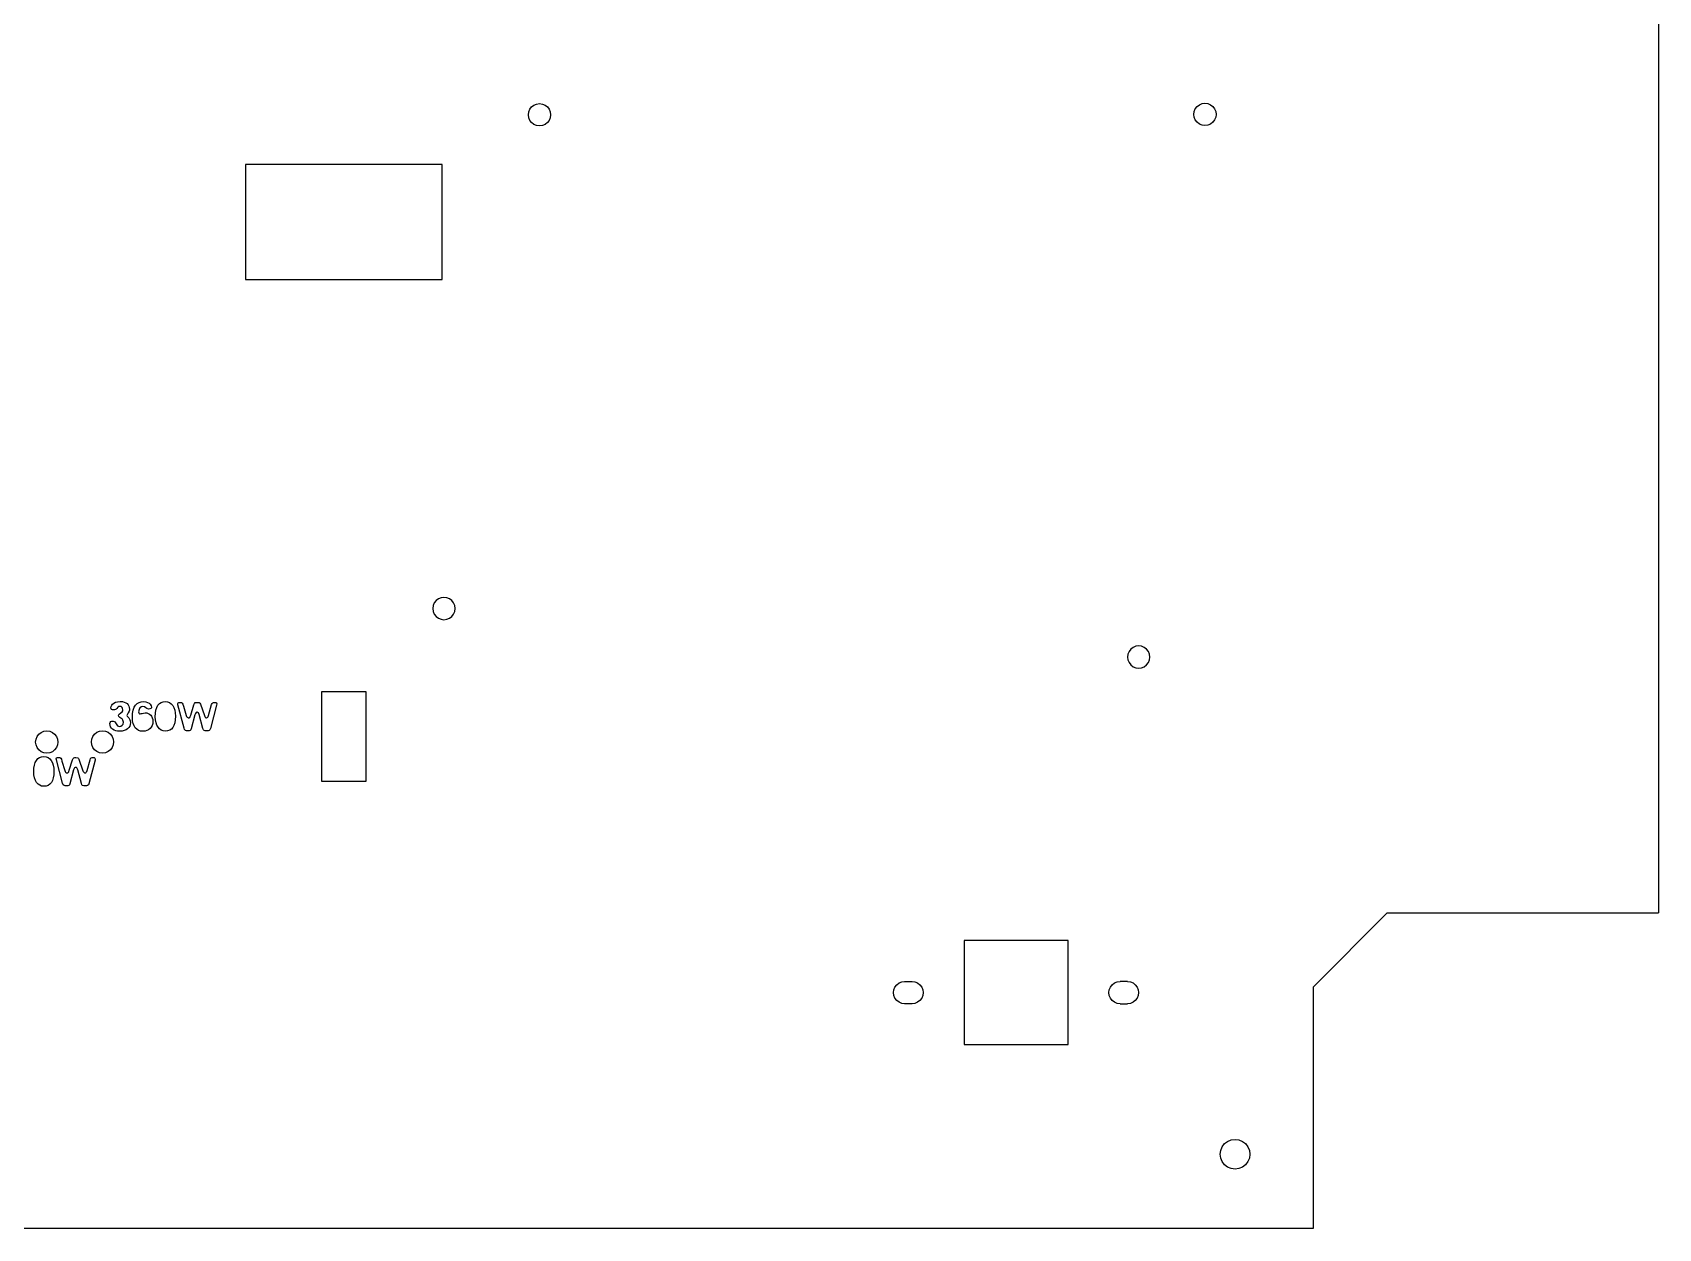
# Model space of a CAD drawing. Header units: metres. Extents: x 109 to 463, y 1313 to 1635.
# Drawn here: x 243.7 to 462.6, y 1312.8 to 1473.8 of the extents above; entities that cross this region are included whole.
import ezdxf

# ---------------------------------------------------------------- set-up
doc = ezdxf.new("R2010")
doc.units = ezdxf.units.M

msp = doc.modelspace()

# ---------------------------------------------------------------- linework, layer by layer
at = {"layer": 'COMPONENT6'}
for p, q in [((254.82, 1383.64, 0), (255.11, 1383.72, 0)), ((255.11, 1383.72, 0), (255.47, 1383.75, 0)), ((255.47, 1383.75, 0), (255.77, 1383.73, 0)), ((255.77, 1383.73, 0), (256.02, 1383.67, 0)), ((256.02, 1383.67, 0), (256.24, 1383.58, 0)), ((258, 1383.62, 0), (258.29, 1383.7, 0)), ((258.29, 1383.7, 0), (258.61, 1383.73, 0)), ((258.61, 1383.73, 0), (258.92, 1383.7, 0)), ((258.92, 1383.7, 0), (259.16, 1383.62, 0)), ((260.97, 1383.63, 0), (261.24, 1383.72, 0)), ((261.24, 1383.72, 0), (261.55, 1383.76, 0)), ((261.55, 1383.76, 0), (261.85, 1383.72, 0)), ((261.85, 1383.72, 0), (262.11, 1383.62, 0)), ((254.2, 1382.87, 0), (254.25, 1383.08, 0)), ((254.23, 1382.77, 0), (254.2, 1382.87, 0)), ((254.31, 1382.68, 0), (254.23, 1382.77, 0)), ((254.25, 1383.08, 0), (254.32, 1383.23, 0)), ((254.43, 1382.63, 0), (254.31, 1382.68, 0)), ((254.32, 1383.23, 0), (254.44, 1383.38, 0)), ((254.57, 1382.61, 0), (254.43, 1382.63, 0)), ((254.44, 1383.38, 0), (254.6, 1383.52, 0)), ((254.72, 1382.62, 0), (254.57, 1382.61, 0)), ((254.6, 1383.52, 0), (254.82, 1383.64, 0)), ((254.82, 1382.65, 0), (254.72, 1382.62, 0)), ((254.91, 1382.71, 0), (254.82, 1382.65, 0)), ((255.01, 1382.82, 0), (254.91, 1382.71, 0)), ((255.14, 1382.97, 0), (255.01, 1382.82, 0)), ((255.24, 1383.05, 0), (255.14, 1382.97, 0)), ((255.33, 1383.08, 0), (255.24, 1383.05, 0)), ((255.25, 1381.89, 0), (255.28, 1381.99, 0)), ((255.3, 1381.71, 0), (255.25, 1381.89, 0)), ((255.28, 1381.99, 0), (255.34, 1382.06, 0)), ((255.42, 1381.6, 0), (255.3, 1381.71, 0)), ((255.44, 1383.08, 0), (255.33, 1383.08, 0)), ((255.34, 1382.06, 0), (255.54, 1382.2, 0)), ((255.57, 1381.5, 0), (255.42, 1381.6, 0)), ((255.59, 1383.05, 0), (255.44, 1383.08, 0)), ((255.54, 1382.2, 0), (255.73, 1382.36, 0)), ((255.72, 1381.39, 0), (255.57, 1381.5, 0)), ((255.71, 1382.95, 0), (255.59, 1383.05, 0)), ((255.79, 1382.8, 0), (255.71, 1382.95, 0)), ((255.73, 1382.36, 0), (255.8, 1382.47, 0)), ((255.82, 1382.63, 0), (255.79, 1382.8, 0)), ((255.8, 1382.47, 0), (255.82, 1382.63, 0)), ((256.24, 1383.58, 0), (256.41, 1383.46, 0)), ((256.43, 1382.06, 0), (256.38, 1381.87, 0)), ((256.38, 1381.87, 0), (256.4, 1381.79, 0)), ((256.4, 1381.79, 0), (256.45, 1381.71, 0)), ((256.41, 1383.46, 0), (256.54, 1383.31, 0)), ((256.54, 1382.23, 0), (256.43, 1382.06, 0)), ((256.45, 1381.71, 0), (256.61, 1381.54, 0)), ((256.54, 1383.31, 0), (256.64, 1383.13, 0)), ((256.66, 1382.43, 0), (256.54, 1382.23, 0)), ((256.61, 1381.54, 0), (256.77, 1381.29, 0)), ((256.64, 1383.13, 0), (256.69, 1382.94, 0)), ((256.7, 1382.56, 0), (256.66, 1382.43, 0)), ((256.69, 1382.94, 0), (256.71, 1382.73, 0)), ((256.71, 1382.73, 0), (256.7, 1382.56, 0)), ((257.12, 1381.59, 0), (257.14, 1382.14, 0)), ((257.14, 1381.16, 0), (257.12, 1381.59, 0)), ((257.14, 1382.14, 0), (257.23, 1382.6, 0)), ((257.23, 1382.6, 0), (257.36, 1382.97, 0)), ((257.36, 1382.97, 0), (257.53, 1383.26, 0)), ((257.53, 1383.26, 0), (257.75, 1383.47, 0)), ((257.75, 1383.47, 0), (258, 1383.62, 0)), ((258, 1382.65, 0), (257.95, 1382.36, 0)), ((257.95, 1382.36, 0), (257.96, 1382.23, 0)), ((257.96, 1382.23, 0), (258.01, 1382.15, 0)), ((258.13, 1382.88, 0), (258, 1382.65, 0)), ((258.01, 1382.15, 0), (258.07, 1382.1, 0)), ((258.07, 1382.1, 0), (258.16, 1382.09, 0)), ((258.32, 1383.04, 0), (258.13, 1382.88, 0)), ((258.16, 1382.09, 0), (258.31, 1382.11, 0)), ((258.31, 1382.11, 0), (258.44, 1382.15, 0)), ((258.53, 1383.09, 0), (258.32, 1383.04, 0)), ((258.44, 1382.15, 0), (258.6, 1382.19, 0)), ((258.73, 1383.04, 0), (258.53, 1383.09, 0)), ((258.6, 1382.19, 0), (258.83, 1382.22, 0)), ((258.9, 1382.89, 0), (258.73, 1383.04, 0)), ((258.83, 1382.22, 0), (259.04, 1382.2, 0)), ((259.06, 1382.78, 0), (258.9, 1382.89, 0)), ((259.04, 1382.2, 0), (259.24, 1382.14, 0)), ((259.28, 1382.73, 0), (259.06, 1382.78, 0)), ((259.16, 1383.62, 0), (259.35, 1383.51, 0)), ((259.24, 1382.14, 0), (259.42, 1382.05, 0)), ((259.47, 1382.75, 0), (259.28, 1382.73, 0)), ((259.35, 1383.51, 0), (259.49, 1383.39, 0)), ((259.42, 1382.05, 0), (259.57, 1381.92, 0)), ((259.6, 1382.8, 0), (259.47, 1382.75, 0)), ((259.49, 1383.39, 0), (259.65, 1383.14, 0)), ((259.57, 1381.92, 0), (259.69, 1381.76, 0)), ((259.66, 1382.88, 0), (259.6, 1382.8, 0)), ((259.65, 1383.14, 0), (259.69, 1382.99, 0)), ((259.69, 1382.99, 0), (259.66, 1382.88, 0)), ((259.69, 1381.76, 0), (259.78, 1381.56, 0)), ((259.78, 1381.56, 0), (259.84, 1381.33, 0)), ((260.19, 1381.69, 0), (260.21, 1382.17, 0)), ((260.21, 1381.27, 0), (260.19, 1381.69, 0)), ((260.21, 1382.17, 0), (260.27, 1382.59, 0)), ((260.27, 1382.59, 0), (260.39, 1382.95, 0)), ((260.39, 1382.95, 0), (260.54, 1383.24, 0)), ((260.54, 1383.24, 0), (260.74, 1383.46, 0)), ((260.74, 1383.46, 0), (260.97, 1383.63, 0)), ((262.11, 1383.62, 0), (262.34, 1383.45, 0)), ((262.34, 1383.45, 0), (262.53, 1383.22, 0)), ((262.53, 1383.22, 0), (262.69, 1382.93, 0)), ((262.69, 1382.93, 0), (262.8, 1382.6, 0)), ((262.8, 1382.6, 0), (262.87, 1382.21, 0)), ((262.87, 1382.21, 0), (262.9, 1381.78, 0)), ((262.9, 1381.78, 0), (262.87, 1381.29, 0)), ((263.22, 1383.46, 0), (263.26, 1383.56, 0)), ((263.23, 1383.3, 0), (263.22, 1383.46, 0)), ((264.06, 1380.17, 0), (263.23, 1383.3, 0)), ((263.26, 1383.56, 0), (263.36, 1383.61, 0)), ((263.36, 1383.61, 0), (263.52, 1383.63, 0)), ((263.52, 1383.63, 0), (263.7, 1383.62, 0)), ((263.7, 1383.62, 0), (263.82, 1383.54, 0)), ((263.82, 1383.54, 0), (263.91, 1383.38, 0)), ((263.91, 1383.38, 0), (263.97, 1383.12, 0)), ((263.97, 1383.12, 0), (264.36, 1381.86, 0)), ((264.36, 1381.86, 0), (264.4, 1381.73, 0)), ((264.4, 1381.73, 0), (264.47, 1381.63, 0)), ((264.47, 1381.63, 0), (264.55, 1381.57, 0)), ((264.55, 1381.57, 0), (264.63, 1381.55, 0)), ((264.63, 1381.55, 0), (264.76, 1381.56, 0)), ((264.76, 1381.56, 0), (264.84, 1381.6, 0)), ((264.84, 1381.6, 0), (264.9, 1381.71, 0)), ((264.9, 1381.71, 0), (264.96, 1381.91, 0)), ((264.96, 1381.91, 0), (265.4, 1383.29, 0)), ((265.53, 1381.97, 0), (265.03, 1380.08, 0)), ((265.4, 1383.29, 0), (265.48, 1383.48, 0)), ((265.4, 1383.29, 0), (265.4, 1383.29, 0)), ((265.48, 1383.48, 0), (265.57, 1383.59, 0)), ((265.6, 1382.15, 0), (265.53, 1381.97, 0)), ((265.57, 1383.59, 0), (265.7, 1383.63, 0)), ((265.69, 1382.25, 0), (265.6, 1382.15, 0)), ((265.77, 1382.29, 0), (265.69, 1382.25, 0)), ((265.7, 1383.63, 0), (265.85, 1383.63, 0)), ((265.83, 1382.3, 0), (265.77, 1382.29, 0)), ((265.92, 1382.28, 0), (265.83, 1382.3, 0)), ((265.85, 1383.63, 0), (266.1, 1383.59, 0)), ((266, 1382.21, 0), (265.92, 1382.28, 0)), ((266.12, 1381.98, 0), (266, 1382.21, 0)), ((266.1, 1383.59, 0), (266.19, 1383.51, 0)), ((266.61, 1380.12, 0), (266.12, 1381.98, 0)), ((266.19, 1383.51, 0), (266.26, 1383.37, 0)), ((266.26, 1383.37, 0), (266.8, 1381.84, 0)), ((266.8, 1381.84, 0), (266.85, 1381.72, 0)), ((266.85, 1381.72, 0), (266.91, 1381.62, 0)), ((266.91, 1381.62, 0), (267, 1381.56, 0)), ((267, 1381.56, 0), (267.09, 1381.55, 0)), ((267.09, 1381.55, 0), (267.18, 1381.57, 0)), ((267.18, 1381.57, 0), (267.26, 1381.63, 0)), ((267.26, 1381.63, 0), (267.33, 1381.73, 0)), ((267.33, 1381.73, 0), (267.37, 1381.86, 0)), ((267.37, 1381.86, 0), (267.77, 1383.33, 0)), ((268.44, 1383.26, 0), (267.61, 1380.09, 0)), ((267.77, 1383.33, 0), (267.83, 1383.48, 0)), ((267.83, 1383.48, 0), (267.92, 1383.57, 0)), ((267.92, 1383.57, 0), (268.03, 1383.62, 0)), ((268.03, 1383.62, 0), (268.18, 1383.63, 0)), ((268.18, 1383.63, 0), (268.33, 1383.61, 0)), ((268.33, 1383.61, 0), (268.43, 1383.55, 0)), ((268.43, 1383.55, 0), (268.46, 1383.43, 0)), ((268.46, 1383.43, 0), (268.44, 1383.26, 0)), ((254.08, 1380.77, 0), (254.12, 1380.93, 0)), ((254.11, 1380.54, 0), (254.08, 1380.77, 0)), ((254.18, 1380.33, 0), (254.11, 1380.54, 0)), ((254.12, 1380.93, 0), (254.21, 1381.03, 0)), ((254.3, 1380.15, 0), (254.18, 1380.33, 0)), ((254.21, 1381.03, 0), (254.35, 1381.08, 0)), ((254.45, 1380.01, 0), (254.3, 1380.15, 0)), ((254.35, 1381.08, 0), (254.5, 1381.1, 0)), ((254.64, 1379.89, 0), (254.45, 1380.01, 0)), ((254.5, 1381.1, 0), (254.67, 1381.07, 0)), ((254.86, 1379.81, 0), (254.64, 1379.89, 0)), ((254.67, 1381.07, 0), (254.78, 1381, 0)), ((254.78, 1381, 0), (254.85, 1380.89, 0)), ((254.85, 1380.89, 0), (254.91, 1380.75, 0)), ((255.11, 1379.76, 0), (254.86, 1379.81, 0)), ((254.91, 1380.75, 0), (255, 1380.61, 0)), ((255, 1380.61, 0), (255.1, 1380.49, 0)), ((255.1, 1380.49, 0), (255.22, 1380.42, 0)), ((255.37, 1379.74, 0), (255.11, 1379.76, 0)), ((255.22, 1380.42, 0), (255.37, 1380.4, 0)), ((255.37, 1380.4, 0), (255.56, 1380.43, 0)), ((255.71, 1379.76, 0), (255.37, 1379.74, 0)), ((255.56, 1380.43, 0), (255.73, 1380.54, 0)), ((256.01, 1379.82, 0), (255.71, 1379.76, 0)), ((255.84, 1381.22, 0), (255.72, 1381.39, 0)), ((255.73, 1380.54, 0), (255.85, 1380.71, 0)), ((255.89, 1380.96, 0), (255.84, 1381.22, 0)), ((255.85, 1380.71, 0), (255.89, 1380.96, 0)), ((256.26, 1379.92, 0), (256.01, 1379.82, 0)), ((256.47, 1380.06, 0), (256.26, 1379.92, 0)), ((256.63, 1380.23, 0), (256.47, 1380.06, 0)), ((256.74, 1380.43, 0), (256.63, 1380.23, 0)), ((256.81, 1380.65, 0), (256.74, 1380.43, 0)), ((256.77, 1381.29, 0), (256.82, 1381.12, 0)), ((256.84, 1380.9, 0), (256.81, 1380.65, 0)), ((256.82, 1381.12, 0), (256.84, 1380.9, 0)), ((257.21, 1380.78, 0), (257.14, 1381.16, 0)), ((257.33, 1380.46, 0), (257.21, 1380.78, 0)), ((257.49, 1380.2, 0), (257.33, 1380.46, 0)), ((257.7, 1380, 0), (257.49, 1380.2, 0)), ((257.94, 1379.86, 0), (257.7, 1380, 0)), ((258.22, 1379.77, 0), (257.94, 1379.86, 0)), ((258.54, 1379.74, 0), (258.22, 1379.77, 0)), ((258.81, 1379.76, 0), (258.54, 1379.74, 0)), ((259.07, 1379.83, 0), (258.81, 1379.76, 0)), ((259.29, 1379.95, 0), (259.07, 1379.83, 0)), ((259.49, 1380.1, 0), (259.29, 1379.95, 0)), ((259.64, 1380.29, 0), (259.49, 1380.1, 0)), ((259.76, 1380.52, 0), (259.64, 1380.29, 0)), ((259.84, 1380.78, 0), (259.76, 1380.52, 0)), ((259.84, 1381.33, 0), (259.86, 1381.08, 0)), ((259.86, 1381.08, 0), (259.84, 1380.78, 0)), ((260.29, 1380.89, 0), (260.21, 1381.27, 0)), ((260.4, 1380.55, 0), (260.29, 1380.89, 0)), ((260.56, 1380.27, 0), (260.4, 1380.55, 0)), ((260.76, 1380.05, 0), (260.56, 1380.27, 0)), ((260.99, 1379.88, 0), (260.76, 1380.05, 0)), ((261.25, 1379.78, 0), (260.99, 1379.88, 0)), ((261.53, 1379.75, 0), (261.25, 1379.78, 0)), ((261.85, 1379.78, 0), (261.53, 1379.75, 0)), ((262.13, 1379.87, 0), (261.85, 1379.78, 0)), ((262.36, 1380.03, 0), (262.13, 1379.87, 0)), ((262.56, 1380.24, 0), (262.36, 1380.03, 0)), ((262.7, 1380.52, 0), (262.56, 1380.24, 0)), ((262.81, 1380.87, 0), (262.7, 1380.52, 0)), ((262.87, 1381.29, 0), (262.81, 1380.87, 0)), ((264.14, 1379.96, 0), (264.06, 1380.17, 0)), ((264.25, 1379.85, 0), (264.14, 1379.96, 0)), ((264.4, 1379.81, 0), (264.25, 1379.85, 0)), ((264.56, 1379.8, 0), (264.4, 1379.81, 0)), ((264.75, 1379.81, 0), (264.56, 1379.8, 0)), ((264.89, 1379.85, 0), (264.75, 1379.81, 0)), ((264.97, 1379.94, 0), (264.89, 1379.85, 0)), ((265.03, 1380.08, 0), (264.97, 1379.94, 0)), ((266.68, 1379.95, 0), (266.61, 1380.12, 0)), ((266.77, 1379.86, 0), (266.68, 1379.95, 0)), ((266.91, 1379.81, 0), (266.77, 1379.86, 0)), ((267.12, 1379.8, 0), (266.91, 1379.81, 0)), ((267.29, 1379.81, 0), (267.12, 1379.8, 0)), ((267.43, 1379.85, 0), (267.29, 1379.81, 0)), ((267.54, 1379.93, 0), (267.43, 1379.85, 0)), ((267.61, 1380.09, 0), (267.54, 1379.93, 0))]:
    msp.add_line(p, q, dxfattribs=at)
at = {"layer": 'COMPONENT9'}
for p, q in [((243.85, 1374.75, 0), (243.92, 1375.17, 0)), ((243.92, 1375.17, 0), (244.03, 1375.53, 0)), ((244.03, 1375.53, 0), (244.18, 1375.82, 0)), ((244.18, 1375.82, 0), (244.38, 1376.05, 0)), ((244.38, 1376.05, 0), (244.61, 1376.21, 0)), ((244.61, 1376.21, 0), (244.89, 1376.3, 0)), ((244.89, 1376.3, 0), (245.19, 1376.34, 0)), ((245.19, 1376.34, 0), (245.49, 1376.3, 0)), ((245.49, 1376.3, 0), (245.75, 1376.2, 0)), ((245.75, 1376.2, 0), (245.99, 1376.03, 0)), ((245.99, 1376.03, 0), (246.18, 1375.8, 0)), ((246.18, 1375.8, 0), (246.33, 1375.51, 0)), ((246.33, 1375.51, 0), (246.44, 1375.18, 0)), ((246.44, 1375.18, 0), (246.51, 1374.79, 0)), ((246.86, 1376.04, 0), (246.91, 1376.14, 0)), ((246.88, 1375.89, 0), (246.86, 1376.04, 0)), ((247.7, 1372.76, 0), (246.88, 1375.89, 0)), ((246.91, 1376.14, 0), (247.01, 1376.19, 0)), ((247.01, 1376.19, 0), (247.16, 1376.21, 0)), ((247.16, 1376.21, 0), (247.34, 1376.2, 0)), ((247.34, 1376.2, 0), (247.47, 1376.12, 0)), ((247.47, 1376.12, 0), (247.55, 1375.96, 0)), ((247.55, 1375.96, 0), (247.62, 1375.7, 0)), ((247.62, 1375.7, 0), (248, 1374.44, 0)), ((248.6, 1374.49, 0), (249.05, 1375.87, 0)), ((249.05, 1375.87, 0), (249.12, 1376.06, 0)), ((249.05, 1375.87, 0), (249.05, 1375.87, 0)), ((249.12, 1376.06, 0), (249.22, 1376.17, 0)), ((249.22, 1376.17, 0), (249.34, 1376.21, 0)), ((249.34, 1376.21, 0), (249.49, 1376.21, 0)), ((249.49, 1376.21, 0), (249.74, 1376.17, 0)), ((249.74, 1376.17, 0), (249.84, 1376.09, 0)), ((249.84, 1376.09, 0), (249.9, 1375.96, 0)), ((249.9, 1375.96, 0), (250.44, 1374.42, 0)), ((251.02, 1374.44, 0), (251.42, 1375.91, 0)), ((252.08, 1375.84, 0), (251.25, 1372.67, 0)), ((251.42, 1375.91, 0), (251.48, 1376.06, 0)), ((251.48, 1376.06, 0), (251.56, 1376.16, 0)), ((251.56, 1376.16, 0), (251.67, 1376.2, 0)), ((251.67, 1376.2, 0), (251.83, 1376.21, 0)), ((251.83, 1376.21, 0), (251.97, 1376.19, 0)), ((251.97, 1376.19, 0), (252.07, 1376.13, 0)), ((252.07, 1376.13, 0), (252.11, 1376.01, 0)), ((252.11, 1376.01, 0), (252.08, 1375.84, 0)), ((243.83, 1374.27, 0), (243.85, 1374.75, 0)), ((243.85, 1373.85, 0), (243.83, 1374.27, 0)), ((243.93, 1373.47, 0), (243.85, 1373.85, 0)), ((244.05, 1373.13, 0), (243.93, 1373.47, 0)), ((244.2, 1372.86, 0), (244.05, 1373.13, 0)), ((244.4, 1372.63, 0), (244.2, 1372.86, 0)), ((246.2, 1372.82, 0), (246.01, 1372.61, 0)), ((246.35, 1373.11, 0), (246.2, 1372.82, 0)), ((246.45, 1373.46, 0), (246.35, 1373.11, 0)), ((246.52, 1373.87, 0), (246.45, 1373.46, 0)), ((246.51, 1374.79, 0), (246.54, 1374.36, 0)), ((246.54, 1374.36, 0), (246.52, 1373.87, 0)), ((247.78, 1372.54, 0), (247.7, 1372.76, 0)), ((248, 1374.44, 0), (248.05, 1374.31, 0)), ((248.05, 1374.31, 0), (248.11, 1374.21, 0)), ((248.11, 1374.21, 0), (248.19, 1374.15, 0)), ((248.19, 1374.15, 0), (248.27, 1374.13, 0)), ((248.27, 1374.13, 0), (248.4, 1374.14, 0)), ((248.4, 1374.14, 0), (248.48, 1374.18, 0)), ((248.48, 1374.18, 0), (248.55, 1374.29, 0)), ((248.55, 1374.29, 0), (248.6, 1374.49, 0)), ((249.18, 1374.55, 0), (248.67, 1372.66, 0)), ((249.25, 1374.73, 0), (249.18, 1374.55, 0)), ((249.33, 1374.83, 0), (249.25, 1374.73, 0)), ((249.41, 1374.87, 0), (249.33, 1374.83, 0)), ((249.47, 1374.88, 0), (249.41, 1374.87, 0)), ((249.56, 1374.86, 0), (249.47, 1374.88, 0)), ((249.64, 1374.8, 0), (249.56, 1374.86, 0)), ((249.76, 1374.56, 0), (249.64, 1374.8, 0)), ((250.25, 1372.7, 0), (249.76, 1374.56, 0)), ((250.44, 1374.42, 0), (250.49, 1374.3, 0)), ((250.49, 1374.3, 0), (250.56, 1374.21, 0)), ((250.56, 1374.21, 0), (250.64, 1374.15, 0)), ((250.64, 1374.15, 0), (250.74, 1374.13, 0)), ((250.74, 1374.13, 0), (250.82, 1374.15, 0)), ((250.82, 1374.15, 0), (250.9, 1374.21, 0)), ((250.9, 1374.21, 0), (250.97, 1374.31, 0)), ((250.97, 1374.31, 0), (251.02, 1374.44, 0)), ((244.63, 1372.47, 0), (244.4, 1372.63, 0)), ((244.89, 1372.36, 0), (244.63, 1372.47, 0)), ((245.18, 1372.33, 0), (244.89, 1372.36, 0)), ((245.5, 1372.36, 0), (245.18, 1372.33, 0)), ((245.77, 1372.45, 0), (245.5, 1372.36, 0)), ((246.01, 1372.61, 0), (245.77, 1372.45, 0)), ((247.9, 1372.43, 0), (247.78, 1372.54, 0)), ((248.04, 1372.39, 0), (247.9, 1372.43, 0)), ((248.2, 1372.38, 0), (248.04, 1372.39, 0)), ((248.4, 1372.39, 0), (248.2, 1372.38, 0)), ((248.53, 1372.44, 0), (248.4, 1372.39, 0)), ((248.62, 1372.52, 0), (248.53, 1372.44, 0)), ((248.67, 1372.66, 0), (248.62, 1372.52, 0)), ((250.32, 1372.54, 0), (250.25, 1372.7, 0)), ((250.41, 1372.44, 0), (250.32, 1372.54, 0)), ((250.55, 1372.4, 0), (250.41, 1372.44, 0)), ((250.76, 1372.38, 0), (250.55, 1372.4, 0)), ((250.93, 1372.39, 0), (250.76, 1372.38, 0)), ((251.08, 1372.43, 0), (250.93, 1372.39, 0)), ((251.18, 1372.52, 0), (251.08, 1372.43, 0)), ((251.25, 1372.67, 0), (251.18, 1372.52, 0))]:
    msp.add_line(p, q, dxfattribs=at)
at = {"layer": 'GROUP0'}
for p, q in [((462.58, 1593.8, 0), (462.59, 1355.3, 0)), ((310.42, 1462.73, 0), (310.47, 1463.12, 0)), ((310.47, 1462.34, 0), (310.42, 1462.73, 0)), ((310.47, 1463.12, 0), (310.62, 1463.48, 0)), ((310.62, 1463.48, 0), (310.86, 1463.79, 0)), ((310.86, 1463.79, 0), (311.17, 1464.03, 0)), ((311.17, 1464.03, 0), (311.53, 1464.18, 0)), ((311.53, 1464.18, 0), (311.92, 1464.23, 0)), ((311.92, 1464.23, 0), (312.31, 1464.18, 0)), ((312.31, 1464.18, 0), (312.67, 1464.03, 0)), ((312.67, 1464.03, 0), (312.98, 1463.79, 0)), ((312.98, 1463.79, 0), (313.22, 1463.48, 0)), ((313.22, 1463.48, 0), (313.37, 1463.12, 0)), ((313.37, 1463.12, 0), (313.42, 1462.73, 0)), ((313.42, 1462.73, 0), (313.37, 1462.34, 0)), ((400.02, 1462.78, 0), (400.07, 1463.17, 0)), ((400.07, 1462.39, 0), (400.02, 1462.78, 0)), ((400.07, 1463.17, 0), (400.22, 1463.53, 0)), ((400.22, 1463.53, 0), (400.46, 1463.84, 0)), ((400.46, 1463.84, 0), (400.77, 1464.08, 0)), ((400.77, 1464.08, 0), (401.13, 1464.23, 0)), ((401.13, 1464.23, 0), (401.52, 1464.28, 0)), ((401.52, 1464.28, 0), (401.91, 1464.23, 0)), ((401.91, 1464.23, 0), (402.27, 1464.08, 0)), ((402.27, 1464.08, 0), (402.58, 1463.84, 0)), ((402.58, 1463.84, 0), (402.82, 1463.53, 0)), ((402.82, 1463.53, 0), (402.97, 1463.17, 0)), ((402.97, 1463.17, 0), (403.02, 1462.78, 0)), ((403.02, 1462.78, 0), (402.97, 1462.39, 0)), ((310.62, 1461.98, 0), (310.47, 1462.34, 0)), ((310.86, 1461.67, 0), (310.62, 1461.98, 0)), ((311.17, 1461.43, 0), (310.86, 1461.67, 0)), ((311.53, 1461.28, 0), (311.17, 1461.43, 0)), ((311.92, 1461.23, 0), (311.53, 1461.28, 0)), ((312.31, 1461.28, 0), (311.92, 1461.23, 0)), ((312.67, 1461.43, 0), (312.31, 1461.28, 0)), ((312.98, 1461.67, 0), (312.67, 1461.43, 0)), ((313.22, 1461.98, 0), (312.98, 1461.67, 0)), ((313.37, 1462.34, 0), (313.22, 1461.98, 0)), ((400.22, 1462.03, 0), (400.07, 1462.39, 0)), ((400.46, 1461.72, 0), (400.22, 1462.03, 0)), ((400.77, 1461.48, 0), (400.46, 1461.72, 0)), ((401.13, 1461.33, 0), (400.77, 1461.48, 0)), ((401.52, 1461.28, 0), (401.13, 1461.33, 0)), ((401.91, 1461.33, 0), (401.52, 1461.28, 0)), ((402.27, 1461.48, 0), (401.91, 1461.33, 0)), ((402.58, 1461.72, 0), (402.27, 1461.48, 0)), ((402.82, 1462.03, 0), (402.58, 1461.72, 0)), ((402.97, 1462.39, 0), (402.82, 1462.03, 0)), ((298.83, 1456.05, 0), (272.33, 1456.05, 0)), ((272.33, 1456.05, 0), (272.33, 1440.55, 0)), ((298.83, 1440.55, 0), (298.83, 1456.05, 0)), ((272.33, 1440.55, 0), (298.83, 1440.55, 0)), ((297.76, 1397.01, 0), (297.61, 1396.65, 0)), ((298, 1397.32, 0), (297.76, 1397.01, 0)), ((298.31, 1397.56, 0), (298, 1397.32, 0)), ((298.67, 1397.71, 0), (298.31, 1397.56, 0)), ((299.06, 1397.76, 0), (298.67, 1397.71, 0)), ((299.45, 1397.71, 0), (299.06, 1397.76, 0)), ((299.81, 1397.56, 0), (299.45, 1397.71, 0)), ((300.12, 1397.32, 0), (299.81, 1397.56, 0)), ((300.36, 1397.01, 0), (300.12, 1397.32, 0)), ((300.51, 1396.65, 0), (300.36, 1397.01, 0)), ((297.61, 1396.65, 0), (297.56, 1396.26, 0)), ((297.56, 1396.26, 0), (297.61, 1395.87, 0)), ((297.61, 1395.87, 0), (297.76, 1395.51, 0)), ((297.76, 1395.51, 0), (298, 1395.2, 0)), ((298, 1395.2, 0), (298.31, 1394.96, 0)), ((298.31, 1394.96, 0), (298.67, 1394.81, 0)), ((298.67, 1394.81, 0), (299.06, 1394.76, 0)), ((299.06, 1394.76, 0), (299.45, 1394.81, 0)), ((299.45, 1394.81, 0), (299.81, 1394.96, 0)), ((299.81, 1394.96, 0), (300.12, 1395.2, 0)), ((300.12, 1395.2, 0), (300.36, 1395.51, 0)), ((300.36, 1395.51, 0), (300.51, 1395.87, 0)), ((300.56, 1396.26, 0), (300.51, 1396.65, 0)), ((300.51, 1395.87, 0), (300.56, 1396.26, 0)), ((391.31, 1390.48, 0), (391.16, 1390.12, 0)), ((391.55, 1390.79, 0), (391.31, 1390.48, 0)), ((391.86, 1391.03, 0), (391.55, 1390.79, 0)), ((392.22, 1391.18, 0), (391.86, 1391.03, 0)), ((392.61, 1391.23, 0), (392.22, 1391.18, 0)), ((393, 1391.18, 0), (392.61, 1391.23, 0)), ((393.36, 1391.03, 0), (393, 1391.18, 0)), ((393.67, 1390.79, 0), (393.36, 1391.03, 0)), ((393.91, 1390.48, 0), (393.67, 1390.79, 0)), ((394.06, 1390.12, 0), (393.91, 1390.48, 0)), ((391.16, 1390.12, 0), (391.11, 1389.73, 0)), ((391.11, 1389.73, 0), (391.16, 1389.34, 0)), ((391.16, 1389.34, 0), (391.31, 1388.98, 0)), ((391.31, 1388.98, 0), (391.55, 1388.67, 0)), ((391.55, 1388.67, 0), (391.86, 1388.43, 0)), ((391.86, 1388.43, 0), (392.22, 1388.28, 0)), ((392.22, 1388.28, 0), (392.61, 1388.23, 0)), ((392.61, 1388.23, 0), (393, 1388.28, 0)), ((393, 1388.28, 0), (393.36, 1388.43, 0)), ((393.36, 1388.43, 0), (393.67, 1388.67, 0)), ((393.67, 1388.67, 0), (393.91, 1388.98, 0)), ((393.91, 1388.98, 0), (394.06, 1389.34, 0)), ((394.11, 1389.73, 0), (394.06, 1390.12, 0)), ((394.06, 1389.34, 0), (394.11, 1389.73, 0)), ((288.58, 1385.04, 0), (282.58, 1385.04, 0)), ((282.58, 1385.04, 0), (282.58, 1373.04, 0)), ((288.58, 1373.04, 0), (288.58, 1385.04, 0)), ((244.28, 1379.04, 0), (244.52, 1379.35, 0)), ((244.52, 1379.35, 0), (244.83, 1379.59, 0)), ((244.83, 1379.59, 0), (245.19, 1379.74, 0)), ((245.19, 1379.74, 0), (245.58, 1379.79, 0)), ((245.58, 1379.79, 0), (245.97, 1379.74, 0)), ((245.97, 1379.74, 0), (246.33, 1379.59, 0)), ((246.33, 1379.59, 0), (246.64, 1379.35, 0)), ((246.64, 1379.35, 0), (246.88, 1379.04, 0)), ((251.78, 1379.05, 0), (252.02, 1379.36, 0)), ((252.02, 1379.36, 0), (252.33, 1379.6, 0)), ((252.33, 1379.6, 0), (252.69, 1379.75, 0)), ((252.69, 1379.75, 0), (253.08, 1379.8, 0)), ((253.08, 1379.8, 0), (253.47, 1379.75, 0)), ((253.47, 1379.75, 0), (253.83, 1379.6, 0)), ((253.83, 1379.6, 0), (254.14, 1379.36, 0)), ((254.14, 1379.36, 0), (254.38, 1379.05, 0)), ((244.08, 1378.29, 0), (244.13, 1378.68, 0)), ((244.13, 1377.9, 0), (244.08, 1378.29, 0)), ((244.13, 1378.68, 0), (244.28, 1379.04, 0)), ((244.28, 1377.54, 0), (244.13, 1377.9, 0)), ((244.52, 1377.23, 0), (244.28, 1377.54, 0)), ((244.83, 1376.99, 0), (244.52, 1377.23, 0)), ((246.64, 1377.23, 0), (246.33, 1376.99, 0)), ((246.88, 1377.54, 0), (246.64, 1377.23, 0)), ((246.88, 1379.04, 0), (247.03, 1378.68, 0)), ((247.03, 1377.9, 0), (246.88, 1377.54, 0)), ((247.03, 1378.68, 0), (247.08, 1378.29, 0)), ((247.08, 1378.29, 0), (247.03, 1377.9, 0)), ((251.58, 1378.3, 0), (251.63, 1378.69, 0)), ((251.63, 1377.91, 0), (251.58, 1378.3, 0)), ((251.63, 1378.69, 0), (251.78, 1379.05, 0)), ((251.78, 1377.55, 0), (251.63, 1377.91, 0)), ((252.02, 1377.24, 0), (251.78, 1377.55, 0)), ((252.33, 1377, 0), (252.02, 1377.24, 0)), ((254.14, 1377.24, 0), (253.83, 1377, 0)), ((254.38, 1377.55, 0), (254.14, 1377.24, 0)), ((254.38, 1379.05, 0), (254.53, 1378.69, 0)), ((254.53, 1377.91, 0), (254.38, 1377.55, 0)), ((254.53, 1378.69, 0), (254.58, 1378.3, 0)), ((254.58, 1378.3, 0), (254.53, 1377.91, 0)), ((245.19, 1376.84, 0), (244.83, 1376.99, 0)), ((245.58, 1376.79, 0), (245.19, 1376.84, 0)), ((245.97, 1376.84, 0), (245.58, 1376.79, 0)), ((246.33, 1376.99, 0), (245.97, 1376.84, 0)), ((252.69, 1376.85, 0), (252.33, 1377, 0)), ((253.08, 1376.8, 0), (252.69, 1376.85, 0)), ((253.47, 1376.85, 0), (253.08, 1376.8, 0)), ((253.83, 1377, 0), (253.47, 1376.85, 0)), ((282.58, 1373.04, 0), (288.58, 1373.04, 0)), ((426.08, 1355.3, 0), (416.08, 1345.3, 0)), ((426.08, 1355.3, 0), (462.59, 1355.3, 0)), ((369.09, 1351.55, 0), (369.09, 1337.55, 0)), ((383.09, 1351.55, 0), (369.09, 1351.55, 0)), ((383.09, 1337.55, 0), (383.09, 1351.55, 0)), ((359.59, 1344.55, 0), (359.64, 1344.94, 0)), ((359.64, 1344.16, 0), (359.59, 1344.55, 0)), ((359.64, 1344.94, 0), (359.79, 1345.3, 0)), ((359.79, 1345.3, 0), (360.03, 1345.61, 0)), ((360.03, 1345.61, 0), (360.34, 1345.85, 0)), ((360.34, 1345.85, 0), (360.7, 1346, 0)), ((360.7, 1346, 0), (361.09, 1346.05, 0)), ((361.09, 1346.05, 0), (362.09, 1346.05, 0)), ((362.09, 1346.05, 0), (362.48, 1346, 0)), ((362.48, 1346, 0), (362.84, 1345.85, 0)), ((362.84, 1345.85, 0), (363.15, 1345.61, 0)), ((363.15, 1345.61, 0), (363.39, 1345.3, 0)), ((363.39, 1345.3, 0), (363.54, 1344.94, 0)), ((363.54, 1344.94, 0), (363.59, 1344.55, 0)), ((363.59, 1344.55, 0), (363.54, 1344.16, 0)), ((388.59, 1344.55, 0), (388.64, 1344.94, 0)), ((388.64, 1344.16, 0), (388.59, 1344.55, 0)), ((388.64, 1344.94, 0), (388.79, 1345.3, 0)), ((388.79, 1345.3, 0), (389.03, 1345.61, 0)), ((389.03, 1345.61, 0), (389.34, 1345.85, 0)), ((389.34, 1345.85, 0), (389.7, 1346, 0)), ((389.7, 1346, 0), (390.09, 1346.05, 0)), ((391.09, 1346.05, 0), (390.09, 1346.05, 0)), ((391.09, 1346.05, 0), (391.48, 1346, 0)), ((391.48, 1346, 0), (391.84, 1345.85, 0)), ((391.84, 1345.85, 0), (392.15, 1345.61, 0)), ((392.15, 1345.61, 0), (392.39, 1345.3, 0)), ((392.39, 1345.3, 0), (392.54, 1344.94, 0)), ((392.54, 1344.94, 0), (392.59, 1344.55, 0)), ((392.59, 1344.55, 0), (392.54, 1344.16, 0)), ((416.08, 1345.3, 0), (416.08, 1312.8, 0)), ((359.79, 1343.8, 0), (359.64, 1344.16, 0)), ((360.03, 1343.49, 0), (359.79, 1343.8, 0)), ((360.34, 1343.25, 0), (360.03, 1343.49, 0)), ((360.7, 1343.1, 0), (360.34, 1343.25, 0)), ((361.09, 1343.05, 0), (360.7, 1343.1, 0)), ((362.09, 1343.05, 0), (361.09, 1343.05, 0)), ((362.48, 1343.1, 0), (362.09, 1343.05, 0)), ((362.84, 1343.25, 0), (362.48, 1343.1, 0)), ((363.15, 1343.49, 0), (362.84, 1343.25, 0)), ((363.39, 1343.8, 0), (363.15, 1343.49, 0)), ((363.54, 1344.16, 0), (363.39, 1343.8, 0)), ((388.79, 1343.8, 0), (388.64, 1344.16, 0)), ((389.03, 1343.49, 0), (388.79, 1343.8, 0)), ((389.34, 1343.25, 0), (389.03, 1343.49, 0)), ((389.7, 1343.1, 0), (389.34, 1343.25, 0)), ((390.09, 1343.05, 0), (389.7, 1343.1, 0)), ((390.09, 1343.05, 0), (391.09, 1343.05, 0)), ((391.48, 1343.1, 0), (391.09, 1343.05, 0)), ((391.84, 1343.25, 0), (391.48, 1343.1, 0)), ((392.15, 1343.49, 0), (391.84, 1343.25, 0)), ((392.39, 1343.8, 0), (392.15, 1343.49, 0)), ((392.54, 1344.16, 0), (392.39, 1343.8, 0)), ((369.09, 1337.55, 0), (383.09, 1337.55, 0)), ((404.58, 1324.53, 0), (405.06, 1324.73, 0)), ((405.06, 1324.73, 0), (405.58, 1324.8, 0)), ((405.58, 1324.8, 0), (406.1, 1324.73, 0)), ((406.1, 1324.73, 0), (406.58, 1324.53, 0)), ((403.58, 1322.8, 0), (403.65, 1323.32, 0)), ((403.65, 1322.28, 0), (403.58, 1322.8, 0)), ((403.65, 1323.32, 0), (403.85, 1323.8, 0)), ((403.85, 1323.8, 0), (404.17, 1324.22, 0)), ((404.17, 1324.22, 0), (404.58, 1324.53, 0)), ((406.58, 1324.53, 0), (407, 1324.22, 0)), ((407, 1324.22, 0), (407.31, 1323.8, 0)), ((407.31, 1323.8, 0), (407.51, 1323.32, 0)), ((407.51, 1323.32, 0), (407.58, 1322.8, 0)), ((407.58, 1322.8, 0), (407.51, 1322.28, 0)), ((403.85, 1321.8, 0), (403.65, 1322.28, 0)), ((404.17, 1321.39, 0), (403.85, 1321.8, 0)), ((404.58, 1321.07, 0), (404.17, 1321.39, 0)), ((405.06, 1320.87, 0), (404.58, 1321.07, 0)), ((405.58, 1320.8, 0), (405.06, 1320.87, 0)), ((406.1, 1320.87, 0), (405.58, 1320.8, 0)), ((406.58, 1321.07, 0), (406.1, 1320.87, 0)), ((407, 1321.39, 0), (406.58, 1321.07, 0)), ((407.31, 1321.8, 0), (407, 1321.39, 0)), ((407.51, 1322.28, 0), (407.31, 1321.8, 0)), ((416.08, 1312.8, 0), (155.08, 1312.8, 0))]:
    msp.add_line(p, q, dxfattribs=at)

doc.saveas('drawing.dxf')
